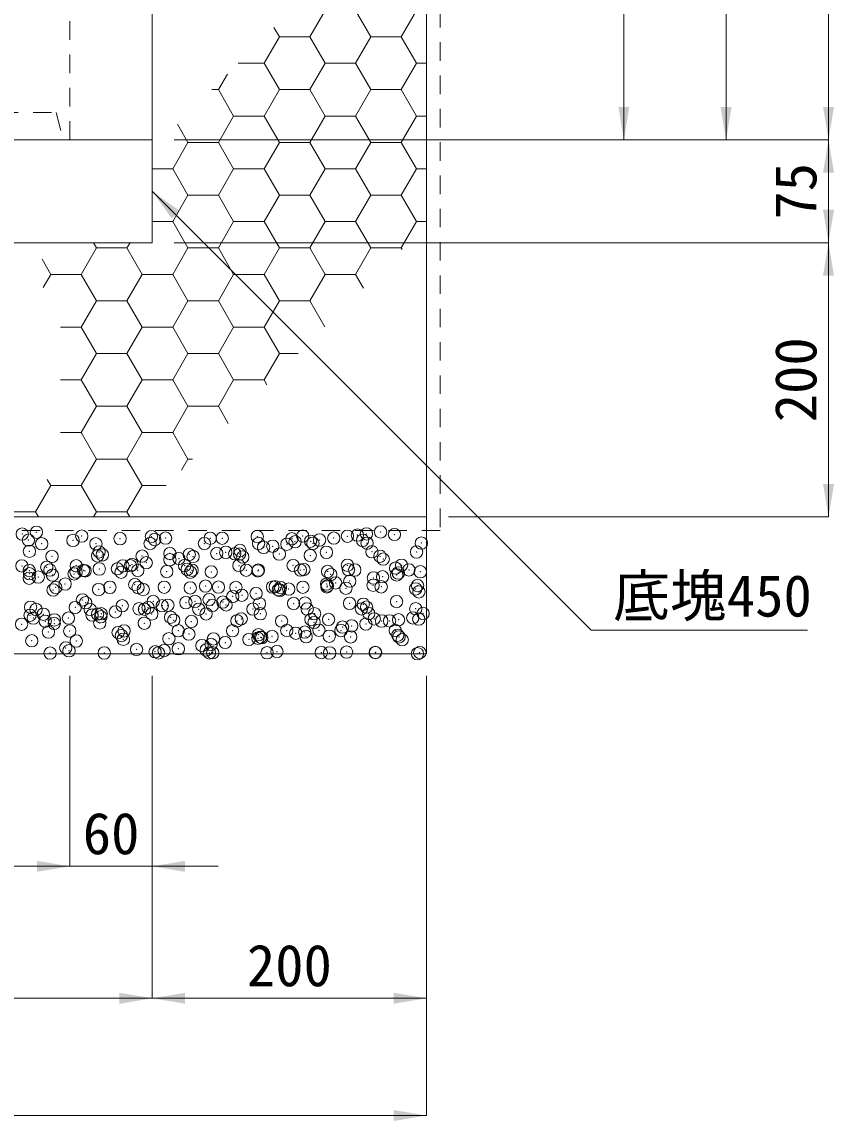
# Model space of a CAD drawing. Units: millimetres at full size; some dimension numbers follow another scale. Extents: x 40781 to 122968, y -21714 to -2620.
# Drawn here: x 108259 to 108851, y -7318 to -6516 of the extents above; entities that cross this region are included whole.
import ezdxf
from ezdxf.enums import TextEntityAlignment as Align

# ---------------------------------------------------------------- set-up
doc = ezdxf.new("R2010")
doc.units = ezdxf.units.MM
doc.header["$LTSCALE"] = 18
doc.header["$PDMODE"] = 32
doc.header["$PDSIZE"] = 9
doc.linetypes.add('USER2', pattern=[1.35, 0.75, -0.6])
for name, color, linetype, lineweight in [('ハッチング', 7, 'Continuous', 5), ('寸法線', 7, 'Continuous', 9), ('本体', 2, 'Continuous', 13)]:
    doc.layers.add(name, color=color, linetype=linetype, lineweight=lineweight)
doc.styles.add('ＭＳ ゴシック', font='')
doc.styles.get('ＭＳ ゴシック').set_extended_font_data('MS Gothic')

# ---------------------------------------------------------------- blocks, each defined once
blk = doc.blocks.new('filled_arrow')
at = {"color": 0, "linetype": 'Continuous', "lineweight": -2}
blk.add_solid([(7.5, 1.25), (0, 0), (7.5, -1.25)], dxfattribs=at)

msp = doc.modelspace()

# ---------------------------------------------------------------- linework, layer by layer
at = {"layer": 'ハッチング'}
for p, q in [((108469.11, -6526.86), (108480.22, -6507.62)), ((108513.56, -6526.86), (108502.45, -6507.62)), ((108535.79, -6526.86), (108546.9, -6507.62)), ((108446.89, -6526.86), (108442.95, -6520.04)), ((108435.77, -6546.11), (108446.89, -6526.86)), ((108446.89, -6526.86), (108469.11, -6526.86)), ((108480.22, -6546.11), (108469.11, -6526.86)), ((108502.45, -6546.11), (108513.56, -6526.86)), ((108513.56, -6526.86), (108535.79, -6526.86)), ((108546.9, -6546.11), (108535.79, -6526.86)), ((108416.88, -6546.11), (108435.77, -6546.11)), ((108446.89, -6565.36), (108435.77, -6546.11)), ((108469.11, -6565.36), (108480.22, -6546.11)), ((108480.23, -6546.11), (108502.45, -6546.11)), ((108513.56, -6565.36), (108502.45, -6546.11)), ((108535.79, -6565.36), (108546.9, -6546.11)), ((108546.9, -6546.11), (108554.17, -6546.11)), ((108402.44, -6565.36), (108409, -6553.99)), ((108397.63, -6565.36), (108402.44, -6565.36)), ((108413.55, -6584.61), (108402.44, -6565.36)), ((108435.77, -6584.61), (108446.89, -6565.36)), ((108446.89, -6565.36), (108469.11, -6565.36)), ((108480.22, -6584.61), (108469.11, -6565.36)), ((108502.45, -6584.61), (108513.56, -6565.36)), ((108513.56, -6565.36), (108535.79, -6565.36)), ((108546.9, -6584.61), (108535.79, -6565.36)), ((108402.44, -6603.85), (108413.55, -6584.61)), ((108413.55, -6584.61), (108435.77, -6584.61)), ((108446.89, -6603.85), (108435.77, -6584.61)), ((108469.11, -6603.85), (108480.22, -6584.61)), ((108480.23, -6584.61), (108502.45, -6584.61)), ((108513.56, -6603.85), (108502.45, -6584.61)), ((108535.79, -6603.85), (108546.9, -6584.61)), ((108546.9, -6584.61), (108554.17, -6584.61)), ((108380.21, -6603.85), (108372.5, -6590.49)), ((108369.1, -6623.1), (108380.21, -6603.85)), ((108380.21, -6603.85), (108402.44, -6603.85)), ((108413.55, -6623.1), (108402.44, -6603.85)), ((108435.77, -6623.1), (108446.89, -6603.85)), ((108446.89, -6603.85), (108469.11, -6603.85)), ((108480.22, -6623.1), (108469.11, -6603.85)), ((108502.45, -6623.1), (108513.56, -6603.85)), ((108513.56, -6603.85), (108535.79, -6603.85)), ((108546.9, -6623.1), (108535.79, -6603.85)), ((108354.17, -6623.1), (108369.1, -6623.1)), ((108380.21, -6642.35), (108369.1, -6623.1)), ((108402.44, -6642.35), (108413.55, -6623.1)), ((108413.55, -6623.1), (108435.77, -6623.1)), ((108446.89, -6642.35), (108435.77, -6623.1)), ((108469.11, -6642.35), (108480.22, -6623.1)), ((108480.23, -6623.1), (108502.45, -6623.1)), ((108513.56, -6642.35), (108502.45, -6623.1)), ((108535.79, -6642.35), (108546.9, -6623.1)), ((108546.9, -6623.1), (108554.17, -6623.1)), ((108369.1, -6661.59), (108380.21, -6642.35)), ((108380.21, -6642.35), (108402.44, -6642.35)), ((108413.55, -6661.6), (108402.44, -6642.35)), ((108435.77, -6661.59), (108446.89, -6642.35)), ((108446.89, -6642.35), (108469.11, -6642.35)), ((108480.22, -6661.6), (108469.11, -6642.35)), ((108502.45, -6661.59), (108513.56, -6642.35)), ((108513.56, -6642.35), (108535.79, -6642.35)), ((108546.9, -6661.6), (108535.79, -6642.35)), ((108354.17, -6661.6), (108369.1, -6661.6)), ((108380.21, -6680.84), (108369.1, -6661.6)), ((108402.44, -6680.84), (108413.55, -6661.59)), ((108413.55, -6661.6), (108435.77, -6661.6)), ((108446.89, -6680.84), (108435.77, -6661.6)), ((108469.11, -6680.84), (108480.22, -6661.59)), ((108480.23, -6661.6), (108502.45, -6661.6)), ((108513.56, -6680.84), (108502.45, -6661.6)), ((108535.79, -6680.84), (108546.9, -6661.59)), ((108546.9, -6661.6), (108554.17, -6661.6)), ((108313.54, -6680.84), (108311.32, -6677)), ((108335.76, -6680.84), (108337.98, -6677)), ((108302.42, -6700.09), (108313.54, -6680.84)), ((108313.54, -6680.84), (108335.76, -6680.84)), ((108346.87, -6700.09), (108335.76, -6680.84)), ((108369.1, -6700.09), (108380.21, -6680.84)), ((108380.21, -6680.84), (108402.44, -6680.84)), ((108413.55, -6700.09), (108402.44, -6680.84)), ((108435.77, -6700.09), (108446.89, -6680.84)), ((108446.89, -6680.84), (108469.11, -6680.84)), ((108480.22, -6700.09), (108469.11, -6680.84)), ((108502.45, -6700.09), (108513.56, -6680.84)), ((108513.56, -6680.84), (108535.79, -6680.84)), ((108536.45, -6681.98), (108535.79, -6680.84)), ((108280.2, -6700.09), (108273.87, -6689.12)), ((108274.61, -6709.78), (108280.2, -6700.09)), ((108280.2, -6700.09), (108302.43, -6700.09)), ((108313.54, -6719.34), (108302.42, -6700.09)), ((108335.76, -6719.34), (108346.87, -6700.09)), ((108346.88, -6700.09), (108369.1, -6700.09)), ((108380.21, -6719.34), (108369.1, -6700.09)), ((108402.44, -6719.34), (108413.55, -6700.09)), ((108413.55, -6700.09), (108435.77, -6700.09)), ((108446.89, -6719.34), (108435.77, -6700.09)), ((108469.11, -6719.34), (108480.22, -6700.09)), ((108480.23, -6700.09), (108502.45, -6700.09)), ((108508.27, -6710.16), (108502.45, -6700.09)), ((108302.42, -6738.58), (108313.54, -6719.34)), ((108313.54, -6719.34), (108335.76, -6719.34)), ((108346.87, -6738.58), (108335.76, -6719.34)), ((108369.1, -6738.58), (108380.21, -6719.34)), ((108380.21, -6719.34), (108402.44, -6719.34)), ((108413.55, -6738.58), (108402.44, -6719.34)), ((108435.77, -6738.58), (108446.89, -6719.34)), ((108446.89, -6719.34), (108469.11, -6719.34)), ((108480.08, -6738.34), (108469.11, -6719.34)), ((108287.19, -6738.58), (108302.43, -6738.58)), ((108313.54, -6757.83), (108302.42, -6738.58)), ((108335.76, -6757.83), (108346.87, -6738.58)), ((108346.88, -6738.58), (108369.1, -6738.58)), ((108380.21, -6757.83), (108369.1, -6738.58)), ((108402.44, -6757.83), (108413.55, -6738.58)), ((108413.55, -6738.58), (108435.77, -6738.58)), ((108446.89, -6757.83), (108435.77, -6738.58)), ((108302.42, -6777.08), (108313.54, -6757.83)), ((108313.54, -6757.83), (108335.76, -6757.83)), ((108346.87, -6777.08), (108335.76, -6757.83)), ((108369.1, -6777.08), (108380.21, -6757.83)), ((108380.21, -6757.83), (108402.44, -6757.83)), ((108413.55, -6777.08), (108402.44, -6757.83)), ((108435.77, -6777.08), (108446.89, -6757.83)), ((108446.89, -6757.83), (108460.6, -6757.83)), ((108287.19, -6777.08), (108302.43, -6777.08)), ((108313.54, -6796.33), (108302.42, -6777.08)), ((108335.76, -6796.33), (108346.87, -6777.08)), ((108346.88, -6777.08), (108369.1, -6777.08)), ((108380.21, -6796.33), (108369.1, -6777.08)), ((108402.44, -6796.33), (108413.55, -6777.08)), ((108413.55, -6777.08), (108435.77, -6777.08)), ((108437.81, -6780.61), (108435.77, -6777.08)), ((108302.42, -6815.57), (108313.54, -6796.33)), ((108313.54, -6796.33), (108335.76, -6796.33)), ((108346.87, -6815.57), (108335.76, -6796.33)), ((108369.1, -6815.57), (108380.21, -6796.33)), ((108380.21, -6796.33), (108402.44, -6796.33)), ((108409.63, -6808.79), (108402.44, -6796.33)), ((108287.19, -6815.57), (108302.43, -6815.57)), ((108313.54, -6834.82), (108302.42, -6815.57)), ((108335.76, -6834.82), (108346.87, -6815.57)), ((108346.88, -6815.57), (108369.1, -6815.57)), ((108380.21, -6834.82), (108369.1, -6815.57)), ((108302.42, -6854.07), (108313.54, -6834.82)), ((108313.54, -6834.82), (108335.76, -6834.82)), ((108346.87, -6854.07), (108335.76, -6834.82)), ((108375.58, -6842.85), (108380.21, -6834.82)), ((108380.21, -6834.82), (108383.61, -6834.82)), ((108269.09, -6873.32), (108280.2, -6854.07)), ((108280.2, -6854.07), (108277.64, -6849.64)), ((108280.2, -6854.07), (108302.43, -6854.07)), ((108313.54, -6873.32), (108302.42, -6854.07)), ((108335.76, -6873.32), (108346.87, -6854.07)), ((108346.88, -6854.07), (108364.36, -6854.07)), ((108246.86, -6873.32), (108269.09, -6873.32)), ((108271.21, -6877), (108269.09, -6873.32)), ((108311.41, -6877), (108313.54, -6873.32)), ((108313.54, -6873.32), (108335.76, -6873.32)), ((108337.89, -6877), (108335.76, -6873.32))]:
    msp.add_line(p, q, dxfattribs=at)
at = {"layer": 'ハッチング', "linetype": 'USER2', "lineweight": 9}
msp.add_lwpolyline([(108354.17, -6142), (108564.17, -6142), (108564.17, -6887), (107574.17, -6887), (107574.17, -6142), (107784.17, -6142)], dxfattribs=at)
at = {"layer": 'ハッチング', "lineweight": 20}
msp.add_lwpolyline([(107784.17, -6152), (107584.17, -6152), (107584.17, -6877), (108554.17, -6877), (108554.17, -6152), (108354.17, -6152)], dxfattribs=at)
msp.add_lwpolyline([(107584.17, -6977), (108554.17, -6977), (108554.17, -6877), (107584.17, -6877)], close=True, dxfattribs=at)
at = {"layer": 'ハッチング'}
for p in [(108259.37, -6889.55), (108269.7, -6888.19), (108302.81, -6891), (108463.98, -6890.99), (108496.47, -6891.14), (108503.77, -6890.26), (108510.38, -6889.39), (108520.71, -6888.03), (108530.77, -6889.91), (108263.92, -6893.99), (108273.55, -6896.68), (108296.4, -6894.15), (108313.1, -6896.6), (108330.71, -6892.91), (108352.65, -6896.53), (108353.63, -6891.43), (108355.97, -6893.58), (108363.95, -6892.49), (108392.2, -6896.46), (108396.44, -6892.65), (108405.2, -6892.56), (108430.74, -6891.41), (108431.75, -6896.39), (108435.4, -6899.26), (108442.01, -6898.39), (108452.33, -6897.03), (108456.02, -6892.99), (108458.36, -6895.14), (108469.58, -6894.76), (108471.3, -6896.32), (108476.19, -6893.89), (108486.52, -6892.53), (108507.58, -6894.12), (108510.85, -6896.24), (108550.4, -6896.17), (108264.64, -6902.14), (108281.09, -6905.9), (108314.33, -6905.48), (108315.45, -6902.58), (108317.79, -6904.73), (108346.82, -6905.63), (108367.02, -6903.7), (108373.64, -6907.39), (108381.12, -6904.4), (108383.96, -6906.03), (108401.21, -6903.76), (108407.82, -6902.89), (108414.37, -6903.97), (108417.84, -6904.14), (108418.15, -6901.53), (108420.18, -6906.28), (108446.85, -6904.13), (108469.41, -6905.26), (108481.15, -6902.89), (108514.4, -6902.47), (108520.23, -6905.7), (108546.89, -6902.63), (108259.17, -6912.78), (108277.28, -6913.73), (108298.72, -6912.71), (108315.59, -6915.03), (108328.84, -6914.85), (108332.84, -6912.76), (108338.27, -6912.64), (108339.45, -6911.89), (108349.78, -6910.53), (108367.03, -6908.26), (108377.82, -6912.57), (108379.66, -6915.29), (108417.37, -6912.5), (108456.92, -6912.42), (108496.47, -6912.35), (108522.57, -6907.84), (108531.57, -6914.38), (108536.02, -6912.28), (108264.47, -6921.76), (108264.53, -6916.2), (108264.72, -6918.47), (108271.08, -6920.89), (108279.62, -6915.87), (108281.41, -6919.53), (108297.2, -6918.62), (108298.66, -6917.26), (108304.08, -6916.12), (108305.27, -6916.39), (108331.51, -6917.39), (108343.63, -6916.05), (108364.75, -6916.96), (108382, -6917.43), (108383.17, -6915.98), (108397.24, -6917.12), (108422.72, -6915.91), (108431.23, -6916.41), (108431.54, -6915.88), (108462.27, -6915.84), (108464.78, -6915.46), (108482.05, -6916.85), (108484.39, -6918.99), (108497.27, -6915.61), (108501.82, -6915.76), (108515.48, -6921.6), (108522.09, -6920.73), (108532.41, -6919.37), (108533.62, -6917.97), (108541.37, -6915.69), (108549.66, -6917.1), (108281.89, -6930.37), (108283.81, -6928.48), (108290.67, -6926), (108315.13, -6929.95), (108323.36, -6928.41), (108341.48, -6926.43), (108343.82, -6928.58), (108347.62, -6930.1), (108362.9, -6928.33), (108381.92, -6928.87), (108393.05, -6927.56), (108402.45, -6928.26), (108415.17, -6928.44), (108442, -6928.19), (108443.87, -6927.99), (108446.21, -6930.14), (108447.11, -6930.6), (108447.65, -6928.6), (108453.72, -6929.73), (108464.04, -6928.37), (108481.29, -6926.1), (108481.55, -6928.12), (108481.95, -6927.36), (108487.9, -6925.23), (108495.44, -6929.11), (108498.23, -6923.87), (108515.2, -6926.94), (108521.1, -6928.05), (108546.26, -6929.55), (108547.69, -6927.1), (108303.31, -6937.58), (108354.87, -6938.7), (108385.35, -6938.73), (108395.67, -6937.37), (108405.69, -6939.14), (108412.92, -6935.1), (108419.53, -6934.23), (108429.86, -6932.87), (108532.37, -6938.85), (108548.6, -6931.7), (108265.52, -6942.94), (108269.43, -6944.59), (108298, -6943.09), (108305.65, -6939.72), (108308.98, -6944.51), (108327.3, -6946.37), (108332.31, -6941.86), (108344.55, -6944.1), (108348.53, -6944.44), (108351.16, -6943.23), (108361.49, -6941.87), (108365.55, -6941.43), (108378.74, -6939.6), (108388.08, -6944.37), (108398.04, -6941.59), (108408.03, -6941.28), (108427.63, -6944.3), (108432.34, -6940.35), (108457.26, -6940.26), (108465.58, -6939.93), (108467.18, -6944.23), (108498.07, -6940.08), (108506.72, -6944.15), (108508.08, -6940.7), (108510.42, -6942.84), (108546.27, -6944.08), (108258.93, -6955.38), (108265.13, -6948.73), (108267.47, -6950.87), (108274.78, -6948), (108276.18, -6953.1), (108282.69, -6954.84), (108282.79, -6952.23), (108293.12, -6950.88), (108310.37, -6948.6), (108314.33, -6947.93), (108315.93, -6954.42), (108316.7, -6949.85), (108316.98, -6947.73), (108348.42, -6954.58), (108353.88, -6947.85), (108367.51, -6950.28), (108369.86, -6952.43), (108382.72, -6953.34), (108393.43, -6947.78), (108415.97, -6952.92), (108419.08, -6951.41), (108432.98, -6947.71), (108448.45, -6953.07), (108469.9, -6951.84), (108472.24, -6953.99), (108472.53, -6947.64), (108482.75, -6951.84), (108509.94, -6955.21), (108512.08, -6947.57), (108516, -6951.41), (108521.47, -6952.97), (108527.19, -6952.94), (108533.8, -6952.07), (108544.12, -6950.71), (108548.49, -6951.57), (108551.63, -6947.49), (108278.52, -6960.99), (108294.06, -6960.28), (108329.34, -6961.43), (108333.61, -6960.21), (108373.16, -6960.14), (108380.9, -6962.55), (108412.71, -6960.06), (108431.72, -6962.99), (108452.26, -6959.99), (108458.82, -6961.94), (108465.43, -6961.07), (108475.75, -6959.71), (108491.81, -6959.92), (108493, -6957.44), (108499.61, -6956.57), (108531.36, -6959.85), (108533.17, -6963.32), (108266.32, -6967.41), (108298.8, -6967.56), (108331.68, -6963.58), (108333.11, -6966.33), (108366.35, -6965.9), (108390.45, -6970.94), (108397.06, -6970.07), (108398.84, -6966.06), (108407.38, -6968.71), (108424.63, -6966.44), (108431.24, -6965.57), (108433.14, -6964.82), (108434.06, -6965.14), (108441.57, -6964.21), (108466.38, -6964.4), (108483.29, -6964.11), (108498.87, -6964.55), (108534.11, -6964.55), (108536.45, -6966.7), (108279.68, -6976.39), (108291.16, -6972.58), (108293.5, -6974.72), (108319.23, -6976.32), (108342.73, -6973.7), (108356.26, -6975.44), (108358.78, -6976.24), (108362.87, -6974.57), (108373.2, -6973.21), (108393.54, -6974.14), (108395.89, -6976.28), (108398.33, -6976.17), (108437.88, -6976.1), (108445.11, -6975.26), (108477.43, -6976.03), (108483.55, -6976.31), (108495.93, -6975.7), (108516.8, -6975.88), (108516.98, -6975.96), (108547.5, -6976.82), (108549.29, -6976.04)]:
    msp.add_point(p, dxfattribs=at)
at = {"layer": '寸法線'}
for p, q in [((108847.28, -6602), (108847.28, -5952)), ((108772.6, -6001.99), (108772.6, -6602)), ((108698.06, -6602), (108698.06, -6152)), ((108370.17, -6602), (108772.6, -6602)), ((108370.17, -6602), (108847.28, -6602)), ((108370.17, -6602), (108698.06, -6602)), ((108370.17, -6602), (108847.28, -6602)), ((108847.28, -6602), (108847.28, -6677)), ((108370.17, -6677), (108847.28, -6677)), ((108370.17, -6677), (108847.28, -6677)), ((108847.28, -6677), (108847.28, -6877)), ((108570.17, -6877), (108847.28, -6877)), ((108294.17, -6993), (108294.17, -7131.92)), ((108294.17, -6993), (108294.17, -7131.92)), ((108354.17, -6993), (108354.17, -7228.19)), ((108354.17, -6993), (108354.17, -7228.19)), ((108354.17, -6993), (108354.17, -7131.92)), ((108554.17, -6993), (108554.17, -7228.19)), ((108554.17, -6993), (108554.17, -7313.73)), ((107844.17, -7131.92), (108294.17, -7131.92)), ((108246.17, -7131.92), (108402.17, -7131.92)), ((107784.17, -7228.19), (108354.17, -7228.19)), ((108354.17, -7228.19), (108554.17, -7228.19)), ((107584.17, -7313.73), (108554.17, -7313.73))]:
    msp.add_line(p, q, dxfattribs=at)
msp.add_lwpolyline([(108354.17, -6639.5), (108674.23, -6959.57), (108832.04, -6959.57)], dxfattribs=at)
at = {"layer": '本体', "linetype": 'USER2'}
msp.add_line((108294.17, -6005.21), (108294.17, -6602), dxfattribs=at)
at = {"layer": '本体'}
for p, q in [((108354.17, -6102), (108354.17, -6602)), ((108354.17, -6602), (107784.17, -6602)), ((107849.17, -6602), (108289.17, -6602)), ((108289.17, -6602), (108354.17, -6602)), ((108354.17, -6602), (108354.17, -6677)), ((108354.17, -6677), (107784.17, -6677))]:
    msp.add_line(p, q, dxfattribs=at)
at = {"layer": '本体', "linetype": 'USER2', "lineweight": 9}
for p, q in [((107854.18, -6582), (108284.16, -6582)), ((108284.16, -6582), (108289.17, -6602))]:
    msp.add_line(p, q, dxfattribs=at)

# ---------------------------------------------------------------- block references
at = {"layer": '寸法線', "xscale": 3.2, "yscale": 3.2}
for p, rotation in [((108698.06, -6602), 90), ((108772.6, -6602), 90), ((108847.28, -6602), 90), ((108847.28, -6602), 270), ((108354.17, -6639.5), 315), ((108847.28, -6677), 90), ((108847.28, -6677), 270), ((108847.28, -6877), 90), ((108294.17, -7131.92), 180), ((108294.17, -7131.92), 180), ((108354.17, -7228.19), 180), ((108554.17, -7228.19), 180), ((108554.17, -7313.73), 180)]:
    msp.add_blockref('filled_arrow', p, dxfattribs=dict(at, rotation=rotation))
for p in [(108354.17, -7131.92), (108354.17, -7228.19)]:
    msp.add_blockref('filled_arrow', p, dxfattribs=at)

# ---------------------------------------------------------------- texts
at = {"layer": '寸法線', "style": 'ＭＳ ゴシック'}
for s, p in [('75', (108823.28, -6639.5)), ('200', (108823.28, -6777))]:
    msp.add_text(s, height=30.38, rotation=90, dxfattribs=at).set_placement(p, align=Align.MIDDLE_CENTER)
msp.add_text('底塊450', height=30.38, dxfattribs=at).set_placement((108690.23, -6919.38), align=Align.TOP_LEFT)
for s, p in [('60', (108324.17, -7107.92)), ('200', (108454.17, -7204.19))]:
    msp.add_text(s, height=30.38, dxfattribs=at).set_placement(p, align=Align.MIDDLE_CENTER)

doc.saveas('drawing.dxf')
